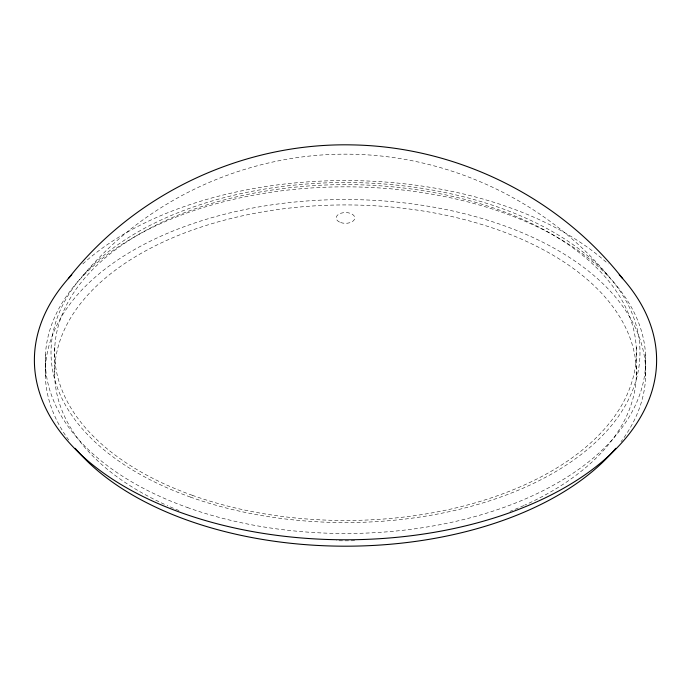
<?xml version="1.0" encoding="UTF-8"?>
<svg xmlns="http://www.w3.org/2000/svg" width="691" height="691" viewBox="0 0 691 691"><rect width="100%" height="100%" fill="white"/><g stroke="black" fill="none" stroke-linecap="round" stroke-linejoin="round"><path stroke-width="0.52" stroke-dasharray="3.46 2.59" d="M83.11 275.355C148.461 197.358 250.246 152.124 351.84 154.231C449.176 155.898 545.251 200.632 607.89 275.355M645.567 354.725L645.567 378.314M636.238 347.271L636.238 378.141M54.762 347.271L54.762 378.141M45.433 354.725L45.433 378.314M82.825 263.927A311.105 179.617 0 0 1 608.175 263.927M68.746 440.037A300.214 173.329 0 0 1 347.072 199.544A300.214 173.329 0 0 1 621.028 441.704M164.346 504.266A290.885 167.939 0 0 1 132.758 258.33A290.885 167.939 0 0 1 559.891 259.367A290.885 167.939 0 0 1 524.745 505.13M523.787 505.562A290.885 167.939 0 0 1 510.01 511.366M354.638 540.725A290.885 167.939 0 0 1 336.362 540.725M178.995 510.571A290.885 167.939 0 0 1 167.213 505.562M187.304 507.479A300.214 173.329 0 0 0 645.567 365.608A300.214 173.329 0 0 0 203.629 207.412A300.214 173.329 0 0 0 187.304 507.479M192.219 495.274A290.885 167.939 0 0 0 636.238 357.817A290.885 167.939 0 0 0 208.043 204.545A290.885 167.939 0 0 0 192.219 495.274M190.319 497.045A294.487 170.021 0 0 0 639.84 357.886A294.487 170.021 0 0 0 206.341 202.705A294.487 170.021 0 0 0 190.319 497.045M340.585 222.519A9.337 5.39 0 0 0 354.829 218.114A9.337 5.39 0 0 0 341.086 213.191A9.337 5.39 0 0 0 340.585 222.519"/><path stroke-width="1.04" d="M68.305 278.62C135.151 193.005 243.586 142.562 352.004 144.894C456.06 146.604 558.518 196.469 622.695 278.62M619.205 274.776A311.105 179.617 0 0 1 345.5 539.783A311.105 179.617 0 0 1 71.795 274.776M615.785 448.304A300.214 173.329 0 0 1 345.5 546.192A300.214 173.329 0 0 1 75.215 448.304"/></g></svg>
